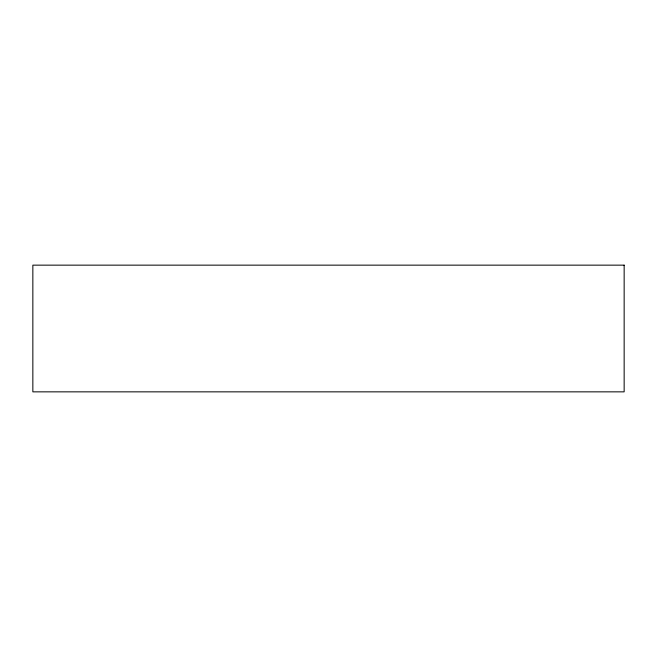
<?xml version="1.0" encoding="UTF-8"?>
<svg xmlns="http://www.w3.org/2000/svg" width="657" height="657" viewBox="0 0 657 657"><rect width="100%" height="100%" fill="white"/><g stroke="black" fill="none" stroke-linecap="round" stroke-linejoin="round"><path stroke-width="0.99" d="M624.15 265.149L32.85 265.149L32.85 391.851L624.15 391.851L624.15 265.149"/></g></svg>
